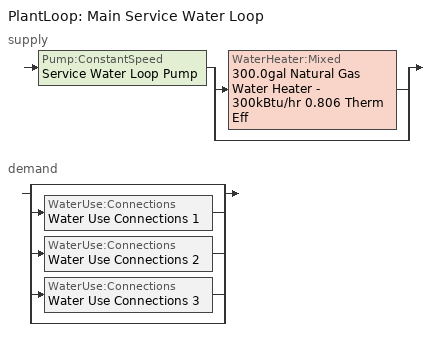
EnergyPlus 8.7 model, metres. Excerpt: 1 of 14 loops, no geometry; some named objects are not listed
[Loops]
PlantLoop 'Main Service Water Loop'
 supply: Pump:ConstantSpeed 'Service Water Loop Pump' > split
  | WaterHeater:Mixed '300.0gal Natural Gas Water Heater - 300kBtu/hr 0.806 Therm Eff'
  | bypass
 demand: split
  | bypass
  | WaterUse:Connections 'Water Use Connections 1'
  | WaterUse:Connections 'Water Use Connections 2'
  | WaterUse:Connections 'Water Use Connections 3'
  | bypass
[SetpointManager:Scheduled]
Service hot water setpoint manager: Control Variable=Temperature; Schedule=Service Water Loop Temp - 140F
[PlantLoop]
Main Service Water Loop: Fluid Type=Water; Plant Equipment Operation Scheme=Main Service Water Loop Operation Schemes; Maximum Loop Temperature {C}=60; Minimum Loop Temperature {C}=10; Maximum Loop Flow Rate {m3/s}=Autosize; Minimum Loop Flow Rate {m3/s}=0; Plant Loop Volume {m3}=Autocalculate; Load Distribution Scheme=Optimal; Plant Loop Demand Calculation Scheme=SingleSetpoint
[Sizing:Plant]
Main Service Water Loop: Loop Type=Heating; Design Loop Exit Temperature {C}=60; Loop Design Temperature Difference {deltaC}=5; Sizing Option=NonCoincident; Zone Timesteps in Averaging Window=1; Coincident Sizing Factor Mode=None
[Pump:ConstantSpeed]
Service Water Loop Pump: Design Flow Rate {m3/s}=Autosize; Design Pump Head {Pa}=29891; Design Power Consumption {W}=Autosize; Motor Efficiency=0.855; Fraction of Motor Inefficiencies to Fluid Stream=0; Pump Control Type=Intermittent
[PlantEquipmentOperationSchemes]
Main Service Water Loop Operation Schemes: Control Scheme Object Type 1=PlantEquipmentOperation:HeatingLoad; Control Scheme Name 1=Main Service Water Loop Heating Operation Scheme; Control Scheme Schedule Name 1=Always On Discrete
[PlantEquipmentList]
Main Service Water Loop Heating Equipment List: WaterHeater:Mixed, 300.0gal Natural Gas Water Heater - 300kBtu/hr 0.806 Therm Eff
[PlantEquipmentOperation:HeatingLoad]
Main Service Water Loop Heating Operation Scheme: Load Range Lower Limit 1 {W}=0; Load Range Upper Limit 1 {W}=1000000000; Range Equipment List Name 1=Main Service Water Loop Heating Equipment List
[WaterHeater:Mixed]
300.0gal Natural Gas Water Heater - 300kBtu/hr 0.806 Therm Eff: Tank Volume {m3}=1.13562; Setpoint Temperature Schedule=Service Water Loop Temp - 140F; Deadband Temperature Difference {deltaC}=2; Maximum Temperature Limit {C}=82.2222; Heater Control Type=Cycle; Heater Maximum Capacity {W}=87921.3; Heater Ignition Minimum Flow Rate {m3/s}=0; Heater Ignition Delay {s}=0; Heater Fuel Type=NaturalGas; Heater Thermal Efficiency=0.806081; Off Cycle Parasitic Fuel Consumption Rate {W}=2770.99; Off Cycle Parasitic Fuel Type=NaturalGas; Off Cycle Parasitic Heat Fraction to Tank=0.8; On Cycle Parasitic Fuel Consumption Rate {W}=2770.99; On Cycle Parasitic Fuel Type=NaturalGas; On Cycle Parasitic Heat Fraction to Tank=0; Ambient Temperature Indicator=Schedule; Ambient Temperature Schedule=Water Heater Ambient Temp Schedule - 70F; Off Cycle Loss Coefficient to Ambient Temperature {W/K}=13.7474; Off Cycle Loss Fraction to Zone=1; On Cycle Loss Coefficient to Ambient Temperature {W/K}=13.7474; On Cycle Loss Fraction to Zone=1; Use Side Effectiveness=1; Source Side Effectiveness=1; Use Side Design Flow Rate {m3/s}=Autosize; Source Side Design Flow Rate {m3/s}=Autosize; Indirect Water Heating Recovery Time {hr}=1.5; Source Side Flow Control Mode=IndirectHeatPrimarySetpoint
[WaterUse:Connections]
Name | Water Use Equipment Name 1
Water Use Connections 1 | Core_bottom Service Water Use 0.58gal/min
Water Use Connections 2 | Core_mid Service Water Use 0.58gal/min
Water Use Connections 3 | Core_top Service Water Use 0.58gal/min
[WaterUse:Equipment] Peak Flow Rate {m3/s}=3.65923e-05; Flow Rate Fraction Schedule=OfficeLarge BLDG_SWH_SCH
Name | Target Temperature Schedule | Zone | Sensible Fraction Schedule | Latent Fraction Schedule
Core_bottom Service Water Use 0.58gal/min | Mixed Water At Faucet Temp - 140F | Core_bottom ZN | Fraction Sensible - 0.2 | Fraction Latent - 0.05
Core_mid Service Water Use 0.58gal/min | Mixed Water At Faucet Temp - 140F 1 | Core_mid ZN | Fraction Sensible - 0.2 1 | Fraction Latent - 0.05 1
Core_top Service Water Use 0.58gal/min | Mixed Water At Faucet Temp - 140F 2 | Core_top ZN | Fraction Sensible - 0.2 2 | Fraction Latent - 0.05 2
[Schedule:Day:Interval]
OfficeLarge BLDG_SWH_SCH Default: No, 06:00, 0, 07:00, 0.07, 11:00, 0.04, 13:00, 0.06, 14:00, 0.09, 15:00, 0.06, 21:00, 0.04, 22:00, 0.07, 24:00, 0.04
OfficeLarge BLDG_SWH_SCH SmrDsn|Wkdy Day; OfficeLarge BLDG_SWH_SCH Summer Design Day: No, 06:00, 0, 07:00, 0.07, 08:00, 0.19, 09:00, 0.35, 10:00, 0.38, 11:00, 0.39, 12:00, 0.47, 13:00, 0.57, 14:00, 0.54, 15:00, 0.34, 16:00, 0.33, 17:00, 0.44, 18:00, 0.26, 19:00, 0.21, 20:00, 0.15, 21:00, 0.17, 22:00, 0.08, 24:00, 0.05
OfficeLarge BLDG_SWH_SCH Winter Design Day; OfficeLarge BLDG_SWH_SCH WntrDsn|Sat Day: No, 06:00, 0, 07:00, 0.07, 08:00, 0.11, 09:00, 0.15, 10:00, 0.21, 11:00, 0.19, 12:00, 0.23, 13:00, 0.2, 14:00, 0.19, 15:00, 0.15, 16:00, 0.13, 17:00, 0.14, 21:00, 0.07, 22:00, 0.09, 24:00, 0.05
Schedule Day 29; Schedule Day 34; Schedule Day 37: No, 24:00, 0.2
Schedule Day 30; Schedule Day 35; Schedule Day 38: No, 24:00, 0.05
Schedule Day 31; Schedule Day 36; Schedule Day 39; Service Water Loop Temp - 140F Default: No, 24:00, 60
Water Heater Ambient Temp Schedule - 70F Default: No, 24:00, 21.1111
[Schedule:Week:Daily]
Schedule:Week:Daily {f143c66a-a2d1-40ec-8b5b-9ba6950ab3e8}: Schedule Day 30, Schedule Day 30, Schedule Day 30, Schedule Day 30, Schedule Day 30, Schedule Day 30, Schedule Day 30, Schedule Day 30, Schedule Day 30, Schedule Day 30, Schedule Day 30, Schedule Day 30
Schedule:Week:Daily {82407ec3-f3f2-41f3-9ef2-42000c6da16f}: Schedule Day 35, Schedule Day 35, Schedule Day 35, Schedule Day 35, Schedule Day 35, Schedule Day 35, Schedule Day 35, Schedule Day 35, Schedule Day 35, Schedule Day 35, Schedule Day 35, Schedule Day 35
Schedule:Week:Daily {bc33f0c0-5875-4709-9ab5-d23dc243103d}: Schedule Day 38, Schedule Day 38, Schedule Day 38, Schedule Day 38, Schedule Day 38, Schedule Day 38, Schedule Day 38, Schedule Day 38, Schedule Day 38, Schedule Day 38, Schedule Day 38, Schedule Day 38
Schedule:Week:Daily {d5e41849-6721-49c0-a04a-f6982fc3767f}: Schedule Day 29, Schedule Day 29, Schedule Day 29, Schedule Day 29, Schedule Day 29, Schedule Day 29, Schedule Day 29, Schedule Day 29, Schedule Day 29, Schedule Day 29, Schedule Day 29, Schedule Day 29
Schedule:Week:Daily {bda50a11-877a-4d36-8026-a0575506b573}: Schedule Day 34, Schedule Day 34, Schedule Day 34, Schedule Day 34, Schedule Day 34, Schedule Day 34, Schedule Day 34, Schedule Day 34, Schedule Day 34, Schedule Day 34, Schedule Day 34, Schedule Day 34
Schedule:Week:Daily {195670f0-6176-4086-9d73-0a9e37a2bb4c}: Schedule Day 37, Schedule Day 37, Schedule Day 37, Schedule Day 37, Schedule Day 37, Schedule Day 37, Schedule Day 37, Schedule Day 37, Schedule Day 37, Schedule Day 37, Schedule Day 37, Schedule Day 37
Schedule:Week:Daily {4660c5e1-1373-4057-87f7-dd2bb8033909}: Schedule Day 31, Schedule Day 31, Schedule Day 31, Schedule Day 31, Schedule Day 31, Schedule Day 31, Schedule Day 31, Schedule Day 31, Schedule Day 31, Schedule Day 31, Schedule Day 31, Schedule Day 31
Schedule:Week:Daily {bb39f331-0f28-4a17-9855-f0ead5ef0231}: Schedule Day 36, Schedule Day 36, Schedule Day 36, Schedule Day 36, Schedule Day 36, Schedule Day 36, Schedule Day 36, Schedule Day 36, Schedule Day 36, Schedule Day 36, Schedule Day 36, Schedule Day 36
Schedule:Week:Daily {31e5ab3d-3f49-4d36-ad06-07fcd3ed4101}: Schedule Day 39, Schedule Day 39, Schedule Day 39, Schedule Day 39, Schedule Day 39, Schedule Day 39, Schedule Day 39, Schedule Day 39, Schedule Day 39, Schedule Day 39, Schedule Day 39, Schedule Day 39
Schedule:Week:Daily {b4fed271-8940-4203-9202-abac65961d6f}: OfficeLarge BLDG_SWH_SCH Default, OfficeLarge BLDG_SWH_SCH SmrDsn|Wkdy Day, OfficeLarge BLDG_SWH_SCH SmrDsn|Wkdy Day, OfficeLarge BLDG_SWH_SCH SmrDsn|Wkdy Day, OfficeLarge BLDG_SWH_SCH SmrDsn|Wkdy Day, OfficeLarge BLDG_SWH_SCH SmrDsn|Wkdy Day, OfficeLarge BLDG_SWH_SCH WntrDsn|Sat Day, OfficeLarge BLDG_SWH_SCH Default, OfficeLarge BLDG_SWH_SCH Summer Design Day, OfficeLarge BLDG_SWH_SCH Winter Design Day, OfficeLarge BLDG_SWH_SCH Default, OfficeLarge BLDG_SWH_SCH Default
Schedule:Week:Daily {dc12d2e8-47af-41aa-a32a-c3c9a446ada8}: Service Water Loop Temp - 140F Default, Service Water Loop Temp - 140F Default, Service Water Loop Temp - 140F Default, Service Water Loop Temp - 140F Default, Service Water Loop Temp - 140F Default, Service Water Loop Temp - 140F Default, Service Water Loop Temp - 140F Default, Service Water Loop Temp - 140F Default, Service Water Loop Temp - 140F Default, Service Water Loop Temp - 140F Default, Service Water Loop Temp - 140F Default, Service Water Loop Temp - 140F Default
Schedule:Week:Daily {5a00408b-5e15-4073-bd46-da3d8d587b31}: Water Heater Ambient Temp Schedule - 70F Default, Water Heater Ambient Temp Schedule - 70F Default, Water Heater Ambient Temp Schedule - 70F Default, Water Heater Ambient Temp Schedule - 70F Default, Water Heater Ambient Temp Schedule - 70F Default, Water Heater Ambient Temp Schedule - 70F Default, Water Heater Ambient Temp Schedule - 70F Default, Water Heater Ambient Temp Schedule - 70F Default, Water Heater Ambient Temp Schedule - 70F Default, Water Heater Ambient Temp Schedule - 70F Default, Water Heater Ambient Temp Schedule - 70F Default, Water Heater Ambient Temp Schedule - 70F Default
[Schedule:Year]
Fraction Latent - 0.05: Schedule:Week:Daily {f143c66a-a2d1-40ec-8b5b-9ba6950ab3e8}, 1, 1, 12, 31
Fraction Latent - 0.05 1: Schedule:Week:Daily {82407ec3-f3f2-41f3-9ef2-42000c6da16f}, 1, 1, 12, 31
Fraction Latent - 0.05 2: Schedule:Week:Daily {bc33f0c0-5875-4709-9ab5-d23dc243103d}, 1, 1, 12, 31
Fraction Sensible - 0.2: Schedule:Week:Daily {d5e41849-6721-49c0-a04a-f6982fc3767f}, 1, 1, 12, 31
Fraction Sensible - 0.2 1: Schedule:Week:Daily {bda50a11-877a-4d36-8026-a0575506b573}, 1, 1, 12, 31
Fraction Sensible - 0.2 2: Schedule:Week:Daily {195670f0-6176-4086-9d73-0a9e37a2bb4c}, 1, 1, 12, 31
Mixed Water At Faucet Temp - 140F: Schedule:Week:Daily {4660c5e1-1373-4057-87f7-dd2bb8033909}, 1, 1, 12, 31
Mixed Water At Faucet Temp - 140F 1: Schedule:Week:Daily {bb39f331-0f28-4a17-9855-f0ead5ef0231}, 1, 1, 12, 31
Mixed Water At Faucet Temp - 140F 2: Schedule:Week:Daily {31e5ab3d-3f49-4d36-ad06-07fcd3ed4101}, 1, 1, 12, 31
OfficeLarge BLDG_SWH_SCH: Schedule:Week:Daily {b4fed271-8940-4203-9202-abac65961d6f}, 1, 1, 12, 31
Service Water Loop Temp - 140F: Schedule:Week:Daily {dc12d2e8-47af-41aa-a32a-c3c9a446ada8}, 1, 1, 12, 31
Water Heater Ambient Temp Schedule - 70F: Schedule:Week:Daily {5a00408b-5e15-4073-bd46-da3d8d587b31}, 1, 1, 12, 31
[Schedule:Constant]
Always On Discrete: Hourly Value=1
